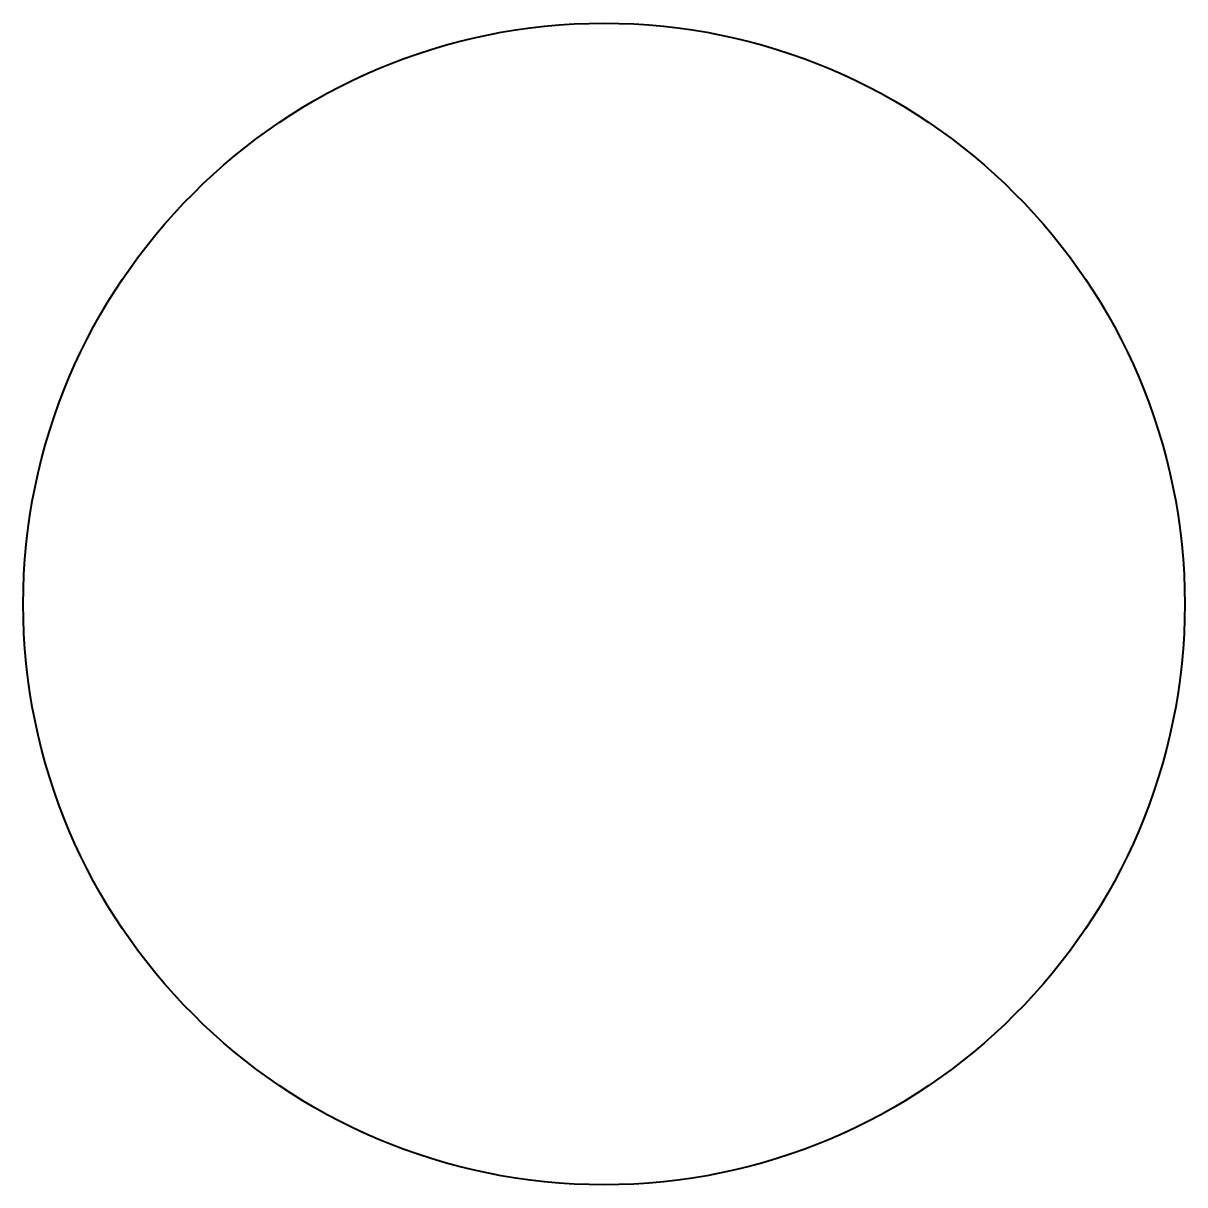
# Model space of a CAD drawing. Header units: inches. Extents: x -1.25 to 1.25, y 2.25 to 4.75.
import ezdxf

# ---------------------------------------------------------------- set-up
doc = ezdxf.new("R2010")
doc.units = ezdxf.units.IN
doc.header["$MEASUREMENT"] = 0
doc.layers.add('Visible', color=7, linetype='Continuous', lineweight=40)

msp = doc.modelspace()

# ---------------------------------------------------------------- linework, layer by layer
at = {"layer": 'Visible'}
msp.add_circle((0, 3.5), 1.25, dxfattribs=at)

doc.saveas('drawing.dxf')
